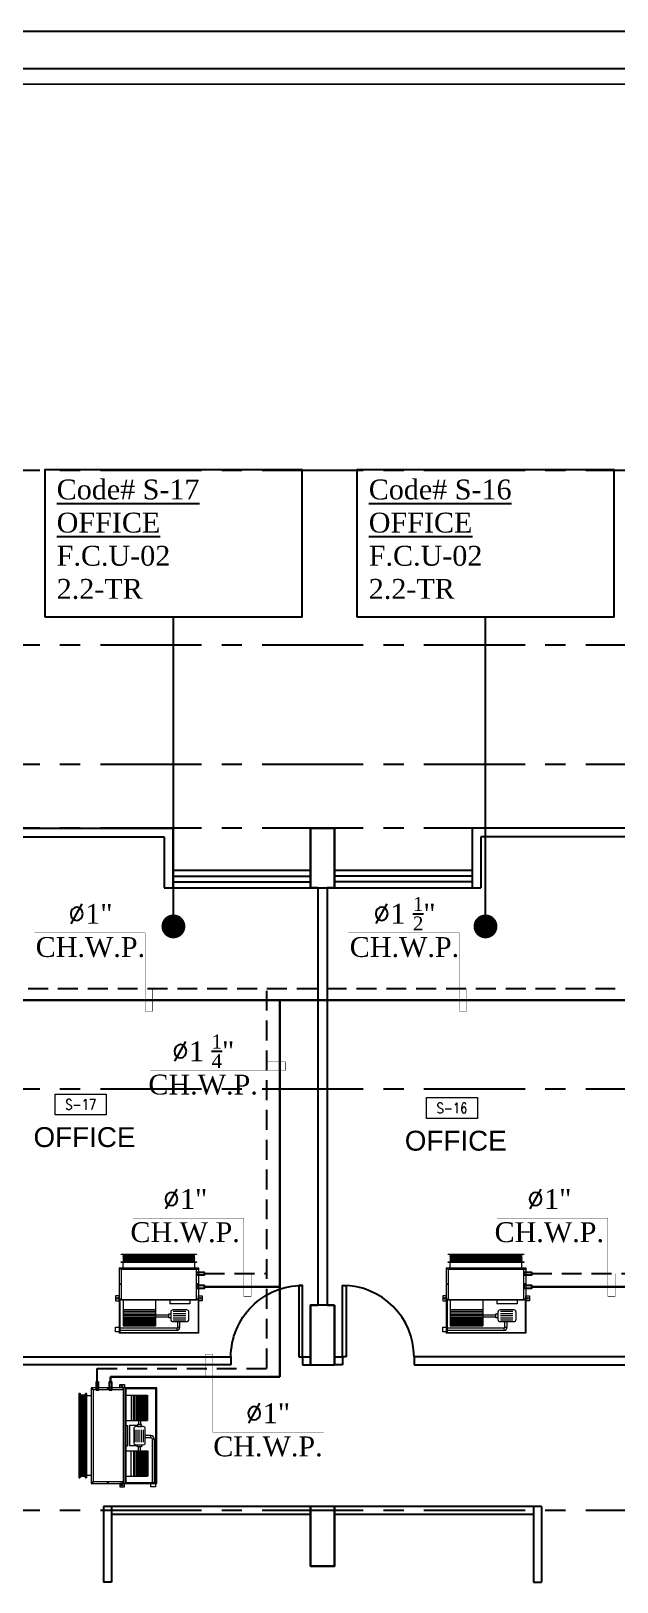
# Model space of a CAD drawing. Extents: x -659 to -592, y -249 to 29.
# Drawn here: x -626.02 to -618.66, y -150.91 to -131.41 of the extents above; entities that cross this region are included whole.
import ezdxf
from ezdxf.enums import TextEntityAlignment as Align

# ---------------------------------------------------------------- set-up
doc = ezdxf.new("R2010")
doc.units = 0
doc.header["$MEASUREMENT"] = 0
for name, pattern in [('CENTERX2', [101.6, 63.5, -12.7, 12.7, -12.7]), ('DASHDOT', [1, 0.5, -0.25, 0, -0.25]), ('HIDDEN', [0.375, 0.25, -0.125]), ('HIDDEN-Z', [3, 2, -1])]:
    doc.linetypes.add(name, pattern=pattern)
for name, color, linetype in [('01_AC-EQUIP', 206, 'Continuous'), ('16-AC-CH.WT PIPING (R)', 3, 'HIDDEN'), ('AXIS', 1, 'CENTERX2'), ('CH.W.PIPING TEXT', 4, 'Continuous'), ('COL', 2, 'Continuous'), ('COLHATCH', 5, 'Continuous'), ('DOOR', 250, 'Continuous'), ('fram', 252, 'Continuous'), ('M-CH-WP-R', 40, 'HIDDEN-Z'), ('M-CH-WP-S', 142, 'Continuous'), ('M-EQBMNT', 21, 'Continuous'), ('WALL', 4, 'Continuous'), ('WIN', 5, 'Continuous'), ('ZONE TEXT', 73, 'Continuous')]:
    doc.layers.add(name, color=color, linetype=linetype)
doc.layers.add('A-SYMB-RMNU', color=4, linetype='Continuous', lineweight=9)
doc.layers.add('A.C.CHILLED WATER PIPING(S)', color=3, linetype='Continuous', lineweight=30)
doc.styles.add('AC', font='romans.shx', dxfattribs={"height": 0.2})
doc.styles.add('ARABY', font='sosa.shx')
doc.styles.add('ROMANS-TITLE', font='ROMANS.shx', dxfattribs={"width": 0.8})
doc.dimstyles.new('IHAB', dxfattribs={"dimscale": 0, "dimtxt": 0.15, "dimasz": 0.09, "dimexe": 0.18, "dimexo": 0.0625, "dimgap": 0, "dimtad": 0, "dimtih": 1, "dimtoh": 1, "dimzin": 0, "dimdsep": 46, "dimtxsty": 'ARABY', "dimcen": 0.03, "dimse1": 1, "dimse2": 1, "dimclrd": 36, "dimclrt": 42, "dimadec": 0, "dimazin": 0, "dimtfac": 1, "dimtmove": 1, "dimatfit": 3, "dimldrblk": 'ORIGIN', "dimfxl": 1, "dimtolj": 1, "dimtzin": 0, "dimarcsym": 0})

# ---------------------------------------------------------------- blocks, each defined once
blk = doc.blocks.new('A$C16C81D8E')
at = {"layer": 'DOOR', "elevation": -0.562}
blk.add_lwpolyline([(0, 0.862), (0, 0.911), (0.911, 0.911), (0.911, 0.862)], close=True, dxfattribs=at)
at = {"layer": 'DOOR'}
blk.add_arc((0, 0.911, -0.562), 0.911, 270, 0, dxfattribs=at)
blk = doc.blocks.new('A-ROOM')
at = {"layer": 'A-SYMB-RMNU'}
blk.add_lwpolyline([(-425, 175), (425, 175), (425, -175), (-425, -175)], close=True, dxfattribs=at)
at = {"layer": 'A-SYMB-RMNU', "style": 'ROMANS-TITLE', "width": 0.8}
blk.add_attdef('ROOM-NO', text='', height=175, dxfattribs=at).set_placement((0, 0), align=Align.MIDDLE)
blk = doc.blocks.new('A$C069E27EC')
at = {"layer": '01_AC-EQUIP', "color": 2, "linetype": 'Continuous'}
for p, q in [((0, 0), (0, -130)), ((1, 0.3), (0.5, -1.3)), ((1, 0.3), (1.5, -1.3)), ((2, 0.3), (1.5, -1.3)), ((2, 0.3), (2.5, -1.3)), ((3, 0.3), (2.5, -1.3)), ((3, 0.3), (3.6, -1.3)), ((4.1, 0.3), (3.6, -1.3)), ((4.1, 0.3), (4.6, -1.3)), ((5.1, 0.3), (4.6, -1.3)), ((5.1, 0.3), (5.6, -1.3)), ((6.1, 0.3), (5.6, -1.3)), ((6.1, 0.3), (6.6, -1.3)), ((7.1, 0.3), (6.6, -1.3)), ((7.1, 0.3), (7.6, -1.3)), ((8.1, 0.3), (7.6, -1.3)), ((8.1, 0.3), (8.6, -1.3)), ((9.2, 0.3), (8.6, -1.3)), ((9.2, 0.3), (9.7, -1.3)), ((1.5, -128.7), (1.5, -1.3)), ((2.5, -128.7), (2.5, -1.3)), ((3.6, -128.7), (3.6, -1.3)), ((4.6, -128.7), (4.6, -1.3)), ((5.6, -128.7), (5.6, -1.3)), ((6.6, -128.7), (6.6, -1.3)), ((7.6, -128.7), (7.6, -1.3)), ((8.6, -128.7), (8.6, -1.3)), ((1, -130.3), (0.5, -128.7)), ((1, -130.3), (1.5, -128.7)), ((2, -130.3), (1.5, -128.7)), ((2, -130.3), (2.5, -128.7)), ((3, -130.3), (2.5, -128.7)), ((3, -130.3), (3.6, -128.7)), ((4.1, -130.3), (3.6, -128.7)), ((4.1, -130.3), (4.6, -128.7)), ((5.1, -130.3), (4.6, -128.7)), ((5.1, -130.3), (5.6, -128.7)), ((6.1, -130.3), (5.6, -128.7)), ((6.1, -130.3), (6.6, -128.7)), ((7.1, -130.3), (6.6, -128.7)), ((7.1, -130.3), (7.6, -128.7)), ((8.1, -130.3), (7.6, -128.7)), ((8.1, -130.3), (8.6, -128.7)), ((9.2, -130.3), (8.6, -128.7)), ((9.2, -130.3), (9.7, -128.7))]:
    blk.add_line(p, q, dxfattribs=at)
for points in [[(0, 2.5), (0.5, 2.5), (0.5, -132.5), (0, -132.5)], [(9.7, 2.5), (10.2, 2.5), (10.2, -132.5), (9.7, -132.5)]]:
    blk.add_lwpolyline(points, close=True, dxfattribs=at)
blk = doc.blocks.new('A$C7CD32F90')
at = {"layer": '01_AC-EQUIP', "color": 1, "lineweight": 20}
for p, q in [((0.089, -0.4), (0.089, -0.116)), ((0.408, -0.116), (0.089, -0.116)), ((0.408, -0.117), (0.089, -0.117)), ((0.408, -0.119), (0.089, -0.119)), ((0.408, -0.122), (0.089, -0.122)), ((0.408, -0.125), (0.089, -0.125)), ((0.408, -0.128), (0.089, -0.128)), ((0.408, -0.132), (0.089, -0.132)), ((0.408, -0.136), (0.089, -0.136)), ((0.408, -0.141), (0.089, -0.141)), ((0.408, -0.148), (0.089, -0.148)), ((0.408, -0.155), (0.089, -0.155)), ((0.408, -0.164), (0.089, -0.164)), ((0.408, -0.173), (0.089, -0.173)), ((0.408, -0.183), (0.089, -0.183)), ((0.408, -0.193), (0.089, -0.193)), ((0.408, -0.4), (0.408, -0.116)), ((0.683, -0.168), (0.526, -0.168)), ((0.683, -0.194), (0.526, -0.194)), ((0.599, -0.074), (0.599, -0.145)), ((0.626, -0.074), (0.599, -0.074)), ((0.626, -0.074), (0.626, -0.145)), ((0.639, -0.035), (1.2, -0.035)), ((0.639, -0.061), (0.639, -0.035)), ((0.639, -0.061), (1.2, -0.061)), ((0.791, -0.4), (0.791, -0.116)), ((0.791, -0.116), (1.11, -0.116)), ((0.791, -0.117), (1.11, -0.117)), ((0.791, -0.119), (1.11, -0.119)), ((0.791, -0.122), (1.11, -0.122)), ((0.791, -0.125), (1.11, -0.125)), ((0.791, -0.128), (1.11, -0.128)), ((0.791, -0.132), (1.11, -0.132)), ((0.791, -0.136), (1.11, -0.136)), ((0.791, -0.141), (1.11, -0.141)), ((0.791, -0.148), (1.11, -0.148)), ((0.791, -0.155), (1.11, -0.155)), ((0.791, -0.164), (1.11, -0.164)), ((0.791, -0.173), (1.11, -0.173)), ((0.791, -0.183), (1.11, -0.183)), ((0.791, -0.193), (1.11, -0.193)), ((1.11, -0.4), (1.11, -0.116)), ((0.408, -0.201), (0.089, -0.201)), ((0.408, -0.209), (0.089, -0.209)), ((0.408, -0.219), (0.089, -0.219)), ((0.408, -0.229), (0.089, -0.229)), ((0.408, -0.239), (0.089, -0.239)), ((0.408, -0.255), (0.089, -0.255)), ((0.408, -0.275), (0.089, -0.275)), ((0.408, -0.295), (0.089, -0.295)), ((0.089, -0.321), (0.408, -0.321)), ((0.408, -0.204), (0.46, -0.204)), ((0.408, -0.231), (0.46, -0.231)), ((0.472, -0.243), (0.472, -0.343)), ((0.472, -0.343), (0.726, -0.343)), ((0.472, -0.37), (0.726, -0.37)), ((0.472, -0.4), (0.472, -0.37)), ((0.683, -0.221), (0.526, -0.221)), ((0.683, -0.248), (0.526, -0.248)), ((0.683, -0.274), (0.526, -0.274)), ((0.726, -0.243), (0.726, -0.343)), ((0.726, -0.4), (0.726, -0.37)), ((0.791, -0.204), (0.739, -0.204)), ((0.791, -0.231), (0.739, -0.231)), ((0.791, -0.201), (1.11, -0.201)), ((0.791, -0.209), (1.11, -0.209)), ((0.791, -0.219), (1.11, -0.219)), ((0.791, -0.229), (1.11, -0.229)), ((0.791, -0.239), (1.11, -0.239)), ((0.791, -0.255), (1.11, -0.255)), ((0.791, -0.275), (1.11, -0.275)), ((0.791, -0.295), (1.11, -0.295)), ((1.11, -0.321), (0.791, -0.321)), ((0.022, -0.425), (0.001, -0.425)), ((0.011, -0.418), (0.011, -0.432)), ((1.178, -0.425), (1.199, -0.425)), ((1.189, -0.418), (1.189, -0.432)), ((0.022, -0.615), (0.001, -0.615)), ((0.011, -0.608), (0.011, -0.622)), ((1.178, -0.615), (1.199, -0.615)), ((1.189, -0.608), (1.189, -0.622)), ((0.022, -0.81), (0.001, -0.81)), ((0.011, -0.803), (0.011, -0.817)), ((0.1, -0.824), (0.1, -0.89)), ((1.1, -0.824), (1.1, -0.89)), ((1.178, -0.81), (1.199, -0.81)), ((1.189, -0.803), (1.189, -0.817))]:
    blk.add_line(p, q, dxfattribs=at)
at = {"layer": '01_AC-EQUIP', "color": 1, "linetype": 'DASHDOT', "lineweight": 20}
for p, q in [((0.408, -0.193), (0.089, -0.193)), ((0.791, -0.193), (1.11, -0.193))]:
    blk.add_line(p, q, dxfattribs=at)
at = {"layer": '01_AC-EQUIP', "color": 1, "lineweight": 20}
for points in [[(0, -0.4), (1.2, -0.4), (1.2, 0), (0, 0)], [(0.012, -0.388), (1.188, -0.388), (1.188, -0.012), (0.012, -0.012)], [(0.485, -0.193), (0.46, -0.193), (0.46, -0.243), (0.485, -0.243)], [(0.714, -0.193), (0.739, -0.193), (0.739, -0.243), (0.714, -0.243)], [(1.244, -0.076), (1.2, -0.076), (1.2, -0.016), (1.244, -0.016)], [(-0.044, -0.407), (0, -0.407), (0, -0.467), (-0.044, -0.467)], [(1.2, -0.4), (0, -0.4), (0, -0.824), (1.2, -0.824)], [(1.175, -0.42), (0.024, -0.42), (0.024, -0.8), (1.175, -0.8)], [(1.244, -0.407), (1.2, -0.407), (1.2, -0.467), (1.244, -0.467)]]:
    blk.add_lwpolyline(points, close=True, dxfattribs=at)
blk.add_lwpolyline([(0.687, -0.145), (0.511, -0.145, 0.414214), (0.485, -0.171), (0.485, -0.264, 0.414214), (0.511, -0.291), (0.687, -0.291, 0.414214), (0.714, -0.264), (0.714, -0.171, 0.414214)], format="xyb", close=True, dxfattribs=at)
for centre in [(-0.023, -0.438), (1.223, -0.438)]:
    blk.add_circle(centre, 0.00932, dxfattribs=at)
for radius in [0.0399, 0.0133]:
    blk.add_arc((0.639, -0.074), radius, 90.0006, 180.0006, dxfattribs=at)
at = {"layer": '01_AC-EQUIP', "color": 1, "lineweight": 20, "extrusion": (0, 0, -1)}
for centre, major_axis, start_param, end_param in [((0.011, -0.425), (-0.00827, 0), -1.570796, 4.712389), ((0.011, -0.425), (-0.0047, 0), 3.141593, 9.424778), ((0.011, -0.615), (-0.00827, 0), -1.570796, 4.712389), ((0.011, -0.615), (-0.0047, 0), 3.141593, 9.424778), ((0.011, -0.81), (-0.00827, 0), -1.570796, 4.712389), ((0.011, -0.81), (-0.0047, 0), 3.141593, 9.424778)]:
    blk.add_ellipse(centre, major_axis=major_axis, ratio=0.646018, start_param=start_param, end_param=end_param, dxfattribs=at)
at = {"layer": '01_AC-EQUIP', "color": 1, "lineweight": 20}
for centre, major_axis, start_param, end_param in [((1.189, -0.425), (0.00827, 0), -1.570796, 4.712389), ((1.189, -0.425), (0.0047, 0), 3.141593, 9.424778), ((1.189, -0.615), (0.00827, 0), -1.570796, 4.712389), ((1.189, -0.615), (0.0047, 0), 3.141593, 9.424778), ((1.189, -0.81), (0.00827, 0), -1.570796, 4.712389), ((1.189, -0.81), (0.0047, 0), 3.141593, 9.424778)]:
    blk.add_ellipse(centre, major_axis=major_axis, ratio=0.646018, start_param=start_param, end_param=end_param, dxfattribs=at)
at = {"layer": 'M-CH-WP-R', "color": 6, "linetype": 'ByBlock', "ltscale": 1.5}
blk.add_lwpolyline([(0.025, -0.762), (0.025, -0.732), (-0.075, -0.732), (-0.075, -0.762)], close=True, dxfattribs=at)
at = {"layer": 'M-CH-WP-S', "color": 5, "linetype": 'ByBlock', "ltscale": 1.5}
blk.add_lwpolyline([(0.025, -0.597), (0.025, -0.567), (-0.075, -0.567), (-0.075, -0.597)], close=True, dxfattribs=at)
at = {"layer": 'M-EQBMNT', "color": 21, "linetype": 'ByBlock', "ltscale": 1.5}
for p, q in [((0.408, -0.116), (0.089, -0.116)), ((0.791, -0.116), (1.11, -0.116))]:
    blk.add_line(p, q, dxfattribs=at)
at = {"layer": '01_AC-EQUIP', "color": 1, "lineweight": 20, "xscale": 0.00784765227677817, "yscale": 0.00784765227677817, "zscale": 0.00784765227677817, "rotation": 270}
blk.add_blockref('A$C069E27EC', (1.11, -0.89), dxfattribs=at)
blk = doc.blocks.new('A$C224F6469')
at = {"layer": '01_AC-EQUIP', "color": 1, "lineweight": 20}
for p, q in [((0, 0), (1, 0)), ((0, -0.82), (0, 0)), ((1, -0.82), (1, 0)), ((0.007, -0.004), (0.988, -0.004)), ((0.007, -0.42), (0.007, -0.004)), ((0.32, -0.168), (0.163, -0.168)), ((0.32, -0.194), (0.163, -0.194)), ((0.236, -0.074), (0.236, -0.145)), ((0.263, -0.074), (0.236, -0.074)), ((0.263, -0.074), (0.263, -0.145)), ((0.276, -0.035), (1, -0.035)), ((0.276, -0.061), (0.276, -0.035)), ((0.276, -0.061), (1, -0.061)), ((0.541, -0.42), (0.541, -0.09)), ((0.541, -0.09), (0.949, -0.09)), ((0.541, -0.092), (0.949, -0.092)), ((0.541, -0.094), (0.949, -0.094)), ((0.541, -0.096), (0.949, -0.096)), ((0.541, -0.099), (0.949, -0.099)), ((0.541, -0.103), (0.949, -0.103)), ((0.541, -0.106), (0.949, -0.106)), ((0.541, -0.11), (0.949, -0.11)), ((0.541, -0.115), (0.949, -0.115)), ((0.541, -0.122), (0.949, -0.122)), ((0.541, -0.129), (0.949, -0.129)), ((0.541, -0.138), (0.949, -0.138)), ((0.541, -0.148), (0.949, -0.148)), ((0.541, -0.158), (0.949, -0.158)), ((0.541, -0.168), (0.949, -0.168)), ((0.541, -0.175), (0.949, -0.175)), ((0.541, -0.184), (0.949, -0.184)), ((0.541, -0.194), (0.949, -0.194)), ((0.949, -0.42), (0.949, -0.09)), ((0.988, -0.42), (0.988, -0.004)), ((0.109, -0.37), (0.363, -0.37)), ((0.109, -0.42), (0.109, -0.37)), ((0.32, -0.221), (0.163, -0.221)), ((0.32, -0.248), (0.163, -0.248)), ((0.32, -0.274), (0.163, -0.274)), ((0.363, -0.42), (0.363, -0.37)), ((0.541, -0.204), (0.376, -0.204)), ((0.541, -0.231), (0.376, -0.231)), ((0.541, -0.214), (0.949, -0.214)), ((0.541, -0.23), (0.949, -0.23)), ((0.541, -0.25), (0.949, -0.25)), ((0.541, -0.27), (0.949, -0.27)), ((0.949, -0.295), (0.541, -0.295)), ((0, -0.42), (1, -0.42)), ((0.022, -0.425), (0.001, -0.425)), ((0.011, -0.418), (0.011, -0.432)), ((0.978, -0.425), (0.999, -0.425)), ((0.989, -0.418), (0.989, -0.432)), ((0.022, -0.615), (0.001, -0.615)), ((0.011, -0.608), (0.011, -0.622)), ((0.978, -0.615), (0.999, -0.615)), ((0.989, -0.608), (0.989, -0.622)), ((1, -0.82), (0, -0.82)), ((0.022, -0.81), (0.001, -0.81)), ((0.011, -0.803), (0.011, -0.817)), ((0.05, -0.82), (0.05, -0.89)), ((0.95, -0.82), (0.95, -0.89)), ((0.978, -0.81), (0.999, -0.81)), ((0.989, -0.803), (0.989, -0.817))]:
    blk.add_line(p, q, dxfattribs=at)
at = {"layer": '01_AC-EQUIP', "color": 1, "linetype": 'DASHDOT', "lineweight": 20}
blk.add_line((0.541, -0.168), (0.949, -0.168), dxfattribs=at)
at = {"layer": '01_AC-EQUIP', "color": 2, "lineweight": 20}
for p, q in [((0.047, -0.9), (0.063, -0.895)), ((0.047, -0.9), (0.063, -0.905)), ((0.047, -0.91), (0.063, -0.905)), ((0.047, -0.91), (0.063, -0.915)), ((0.047, -0.92), (0.063, -0.915)), ((0.047, -0.92), (0.063, -0.925)), ((0.047, -0.931), (0.063, -0.925)), ((0.047, -0.931), (0.063, -0.936)), ((0.047, -0.941), (0.063, -0.936)), ((0.047, -0.941), (0.063, -0.946)), ((0.047, -0.951), (0.063, -0.946)), ((0.047, -0.951), (0.063, -0.956)), ((0.047, -0.961), (0.063, -0.956)), ((0.047, -0.961), (0.063, -0.966)), ((0.047, -0.971), (0.063, -0.966)), ((0.047, -0.971), (0.063, -0.976)), ((0.063, -0.905), (0.937, -0.905)), ((0.063, -0.915), (0.937, -0.915)), ((0.063, -0.925), (0.937, -0.925)), ((0.063, -0.936), (0.937, -0.936)), ((0.063, -0.946), (0.937, -0.946)), ((0.063, -0.956), (0.937, -0.956)), ((0.063, -0.966), (0.937, -0.966)), ((0.953, -0.9), (0.937, -0.895)), ((0.953, -0.9), (0.937, -0.905)), ((0.953, -0.91), (0.937, -0.905)), ((0.953, -0.91), (0.937, -0.915)), ((0.953, -0.92), (0.937, -0.915)), ((0.953, -0.92), (0.937, -0.925)), ((0.953, -0.931), (0.937, -0.925)), ((0.953, -0.931), (0.937, -0.936)), ((0.953, -0.941), (0.937, -0.936)), ((0.953, -0.941), (0.937, -0.946)), ((0.953, -0.951), (0.937, -0.946)), ((0.953, -0.951), (0.937, -0.956)), ((0.953, -0.961), (0.937, -0.956)), ((0.953, -0.961), (0.937, -0.966)), ((0.953, -0.971), (0.937, -0.966)), ((0.953, -0.971), (0.937, -0.976)), ((0.047, -0.981), (0.063, -0.976)), ((0.047, -0.981), (0.063, -0.987)), ((0.063, -0.976), (0.937, -0.976)), ((0.953, -0.981), (0.937, -0.976)), ((0.953, -0.981), (0.937, -0.987))]:
    blk.add_line(p, q, dxfattribs=at)
at = {"layer": '01_AC-EQUIP', "color": 1, "lineweight": 20}
blk.add_lwpolyline([(0.324, -0.145), (0.149, -0.145, 0.414214), (0.122, -0.171), (0.122, -0.264, 0.414214), (0.149, -0.291), (0.324, -0.291, 0.414214), (0.351, -0.264), (0.351, -0.171, 0.414214)], format="xyb", close=True, dxfattribs=at)
for points in [[(0.351, -0.193), (0.376, -0.193), (0.376, -0.243), (0.351, -0.243)], [(1.044, -0.076), (1, -0.076), (1, -0.016), (1.044, -0.016)], [(-0.044, -0.407), (0, -0.407), (0, -0.467), (-0.044, -0.467)], [(0.025, -0.8), (0.975, -0.8), (0.975, -0.42), (0.025, -0.42)], [(1.044, -0.407), (1, -0.407), (1, -0.467), (1.044, -0.467)]]:
    blk.add_lwpolyline(points, close=True, dxfattribs=at)
at = {"layer": '01_AC-EQUIP', "color": 2, "lineweight": 20}
for points in [[(0.975, -0.89), (0.975, -0.895), (0.025, -0.895), (0.025, -0.89)], [(0.975, -0.987), (0.975, -0.992), (0.025, -0.992), (0.025, -0.987)]]:
    blk.add_lwpolyline(points, close=True, dxfattribs=at)
at = {"layer": '01_AC-EQUIP', "color": 1, "lineweight": 20}
for centre in [(-0.023, -0.438), (1.023, -0.438)]:
    blk.add_circle(centre, 0.00932, dxfattribs=at)
for radius in [0.0399, 0.0133]:
    blk.add_arc((0.276, -0.074), radius, 90.0006, 180.0006, dxfattribs=at)
at = {"layer": '01_AC-EQUIP', "color": 1, "lineweight": 20, "extrusion": (0, 0, -1)}
for centre, major_axis, start_param, end_param in [((0.011, -0.425), (-0.00827, 0), -1.570796, 4.712389), ((0.011, -0.425), (-0.0047, 0), 3.141593, 9.424778), ((0.011, -0.615), (-0.00827, 0), -1.570796, 4.712389), ((0.011, -0.615), (-0.0047, 0), 3.141593, 9.424778), ((0.011, -0.81), (-0.00827, 0), -1.570796, 4.712389), ((0.011, -0.81), (-0.0047, 0), 3.141593, 9.424778)]:
    blk.add_ellipse(centre, major_axis=major_axis, ratio=0.646018, start_param=start_param, end_param=end_param, dxfattribs=at)
at = {"layer": '01_AC-EQUIP', "color": 1, "lineweight": 20}
for centre, major_axis, start_param, end_param in [((0.989, -0.425), (0.00827, 0), -1.570796, 4.712389), ((0.989, -0.425), (0.0047, 0), 3.141593, 9.424778), ((0.989, -0.615), (0.00827, 0), -1.570796, 4.712389), ((0.989, -0.615), (0.0047, 0), 3.141593, 9.424778), ((0.989, -0.81), (0.00827, 0), -1.570796, 4.712389), ((0.989, -0.81), (0.0047, 0), 3.141593, 9.424778)]:
    blk.add_ellipse(centre, major_axis=major_axis, ratio=0.646018, start_param=start_param, end_param=end_param, dxfattribs=at)
at = {"layer": 'M-CH-WP-R', "color": 6, "linetype": 'ByBlock', "ltscale": 1.5}
blk.add_lwpolyline([(0.025, -0.762), (0.025, -0.732), (-0.075, -0.732), (-0.075, -0.762)], close=True, dxfattribs=at)
at = {"layer": 'M-CH-WP-S', "color": 5, "linetype": 'ByBlock', "ltscale": 1.5}
blk.add_lwpolyline([(0.025, -0.597), (0.025, -0.567), (-0.075, -0.567), (-0.075, -0.597)], close=True, dxfattribs=at)
at = {"layer": 'M-EQBMNT', "color": 21, "linetype": 'ByBlock', "ltscale": 1.5}
blk.add_line((0.541, -0.09), (0.949, -0.09), dxfattribs=at)
blk = doc.blocks.new('DOT')
at = {"color": 0, "linetype": 'ByBlock'}
blk.add_line((-0.5, 0), (-1, 0), dxfattribs=at)
at = {"color": 0, "linetype": 'ByBlock', "const_width": 0.5}
blk.add_lwpolyline([(-0.25, 0, 1), (0.25, 0, 1)], format="xyb", close=True, dxfattribs=at)

msp = doc.modelspace()

# ---------------------------------------------------------------- hatches: boundary and pattern name
at = {"layer": 'COLHATCH', "linetype": 'Continuous'}
h = msp.add_hatch(dxfattribs=at)
h.set_pattern_fill('_USER', color=252, scale=0.05, angle=45, style=0, double=1, pattern_type=0)
h.set_pattern_definition([(45, (-430.474, -316.71368), (-0.035355339, 0.035355339), []), (135, (-430.474, -316.71368), (-0.035355339, -0.035355339), [])])
h.paths.add_polyline_path([(-610.034, -139.134), (-610.334, -139.134), (-610.334, -140.034), (-610.034, -140.034)])
h.paths.add_polyline_path([(-608.034, -139.134), (-608.834, -139.134), (-608.834, -139.434), (-608.034, -139.434)])
h.paths.add_polyline_path([(-606.084, -141.134), (-606.384, -141.134), (-606.384, -141.734), (-606.084, -141.734)])
h.paths.add_polyline_path([(-605.684, -144.714), (-606.484, -144.714), (-606.484, -145.014), (-605.684, -145.014)])
h.paths.add_polyline_path([(-608.234, -144.714), (-609.034, -144.714), (-609.034, -145.014), (-608.234, -145.014)])
h.paths.add_polyline_path([(-608.134, -149.764), (-609.034, -149.764), (-609.034, -150.064), (-608.134, -150.064)])
h.paths.add_polyline_path([(-605.684, -149.714), (-606.484, -149.714), (-606.484, -150.014), (-605.684, -150.014)])
h.paths.add_polyline_path([(-607.942, -155.984), (-609.042, -155.984), (-609.042, -156.284), (-608.189, -156.284, -0.011587), (-608.204, -156.969), (-607.955, -156.98, 0.01656)])
h.paths.add_polyline_path([(-608.136, -158.714), (-608.389, -158.714, -0.040808), (-608.978, -161.053), (-608.741, -161.134, 0.04151)])
h.paths.add_polyline_path([(-610.034, -158.114), (-610.334, -158.114), (-610.334, -159.014), (-610.034, -159.014)])
h.paths.add_polyline_path([(-614.164, -158.114), (-614.564, -158.114), (-614.564, -159.014), (-614.164, -159.014)])
h.paths.add_polyline_path([(-617.964, -158.114), (-618.414, -158.114), (-618.414, -159.014), (-617.964, -159.014)])
h.paths.add_polyline_path([(-618.214, -159.934), (-618.514, -159.934), (-618.514, -160.834), (-618.214, -160.834)])
h.paths.add_polyline_path([(-626.214, -158.114), (-626.514, -158.114), (-626.514, -159.014), (-626.214, -159.014)])
h.paths.add_polyline_path([(-626.214, -159.934), (-626.514, -159.934), (-626.514, -160.834), (-626.214, -160.834)])
h.paths.add_polyline_path([(-634.214, -158.114), (-634.514, -158.114), (-634.514, -159.014), (-634.214, -159.014)])
h.paths.add_polyline_path([(-634.214, -159.934), (-634.514, -159.934), (-634.514, -160.834), (-634.214, -160.834)])
h.paths.add_polyline_path([(-642.314, -158.114), (-642.764, -158.114), (-642.764, -159.014), (-642.314, -159.014)])
h.paths.add_polyline_path([(-642.214, -159.934), (-642.514, -159.934), (-642.514, -160.834), (-642.214, -160.834)])
h.paths.add_polyline_path([(-646.164, -158.114), (-646.564, -158.114), (-646.564, -159.014), (-646.164, -159.014)])
h.paths.add_polyline_path([(-650.394, -158.114), (-650.694, -158.114), (-650.694, -159.014), (-650.394, -159.014)])
h.paths.add_polyline_path([(-651.686, -155.984), (-652.786, -155.984, 0.01656), (-652.773, -156.98), (-652.524, -156.969, -0.011587), (-652.539, -156.284), (-651.686, -156.284)])
h.paths.add_polyline_path([(-652.339, -158.714), (-652.592, -158.714, 0.04151), (-651.987, -161.134), (-651.75, -161.053, -0.040808)])
h.paths.add_polyline_path([(-651.694, -149.764), (-652.594, -149.764), (-652.594, -150.064), (-651.694, -150.064)])
h.paths.add_polyline_path([(-654.244, -149.714), (-655.044, -149.714), (-655.044, -150.014), (-654.244, -150.014)])
h.paths.add_polyline_path([(-654.244, -144.714), (-655.044, -144.714), (-655.044, -145.014), (-654.244, -145.014)])
h.paths.add_polyline_path([(-651.694, -144.714), (-652.494, -144.714), (-652.494, -145.014), (-651.694, -145.014)])
h.paths.add_polyline_path([(-654.344, -141.134), (-654.644, -141.134), (-654.644, -141.734), (-654.344, -141.734)])
h.paths.add_polyline_path([(-651.894, -139.134), (-652.694, -139.134), (-652.694, -139.434), (-651.894, -139.434)])
h.paths.add_polyline_path([(-650.394, -139.134), (-650.694, -139.134), (-650.694, -140.034), (-650.394, -140.034)])
h.paths.add_polyline_path([(-646.114, -139.134), (-646.514, -139.134), (-646.514, -140.034), (-646.114, -140.034)])
h.paths.add_polyline_path([(-642.314, -139.134), (-642.764, -139.134), (-642.764, -140.034), (-642.314, -140.034)])
h.paths.add_polyline_path([(-632.964, -136.934), (-633.264, -136.934), (-633.264, -137.534), (-632.964, -137.534)])
h.paths.add_polyline_path([(-632.964, -139.434), (-627.864, -139.434), (-627.864, -140.884), (-627.564, -140.884), (-627.564, -139.134), (-633.264, -139.134), (-633.264, -140.884), (-632.964, -140.884)])
h.paths.add_polyline_path([(-626.214, -136.934), (-626.514, -136.934), (-626.514, -137.534), (-626.214, -137.534)])
h.paths.add_polyline_path([(-626.214, -140.284), (-626.514, -140.284), (-626.514, -140.884), (-626.214, -140.884)])
h.paths.add_polyline_path([(-617.964, -139.134), (-618.414, -139.134), (-618.414, -140.034), (-617.964, -140.034)])

# ---------------------------------------------------------------- linework, layer by layer
at = {"layer": '16-AC-CH.WT PIPING (R)', "color": 1}
for p, q in [((-628.686, -143.45), (-609.578, -143.45)), ((-623.063, -148.228), (-623.063, -143.45)), ((-623.844, -147.036), (-623.063, -147.036)), ((-619.734, -147.036), (-616.839, -147.036)), ((-625.192, -148.399), (-625.192, -148.228)), ((-625.192, -148.228), (-623.063, -148.228))]:
    msp.add_line(p, q, dxfattribs=at)
at = {"layer": 'A.C.CHILLED WATER PIPING(S)'}
for p, q in [((-628.521, -143.596), (-609.432, -143.596)), ((-622.898, -148.332), (-622.898, -143.596)), ((-623.844, -147.201), (-622.898, -147.201)), ((-619.734, -147.201), (-616.839, -147.201)), ((-625.027, -148.399), (-625.027, -148.332)), ((-625.027, -148.332), (-622.898, -148.332))]:
    msp.add_line(p, q, dxfattribs=at)
at = {"layer": 'AXIS', "color": 252, "linetype": 'CENTERX2', "ltscale": 0.02}
for p, q in [((-603.563, -136.934), (-657.165, -136.934)), ((-603.563, -139.134), (-657.165, -139.134)), ((-603.563, -140.634), (-657.165, -140.634)), ((-603.563, -141.434), (-657.165, -141.434)), ((-603.563, -144.714), (-657.165, -144.714)), ((-603.563, -150.014), (-657.165, -150.014))]:
    msp.add_line(p, q, dxfattribs=at)
at = {"layer": 'CH.W.PIPING TEXT', "color": 34, "linetype": 'Continuous'}
for points in [[(-625.853, -138.777), (-622.62, -138.777), (-622.62, -136.928), (-625.853, -136.928)], [(-621.933, -138.777), (-618.7, -138.777), (-618.7, -136.928), (-621.933, -136.928)]]:
    msp.add_lwpolyline(points, close=True, dxfattribs=at)
at = {"layer": 'CH.W.PIPING TEXT', "color": 85, "linetype": 'Continuous', "const_width": 0.005}
for points in [[(-624.497, -143.45), (-624.497, -143.734), (-624.59, -143.734), (-624.59, -142.751), (-625.982, -142.751)], [(-620.552, -143.45), (-620.552, -143.734), (-620.644, -143.734), (-620.644, -142.751), (-622.037, -142.751)], [(-623.063, -144.374), (-622.83, -144.374), (-622.83, -144.481), (-624.525, -144.481)], [(-623.26, -147.036), (-623.26, -147.321), (-623.353, -147.321), (-623.353, -146.338), (-624.745, -146.338)], [(-618.686, -147.036), (-618.686, -147.321), (-618.778, -147.321), (-618.778, -146.338), (-620.171, -146.338)], [(-623.833, -148.332), (-623.833, -148.048), (-623.741, -148.048), (-623.741, -149.031), (-622.349, -149.031)]]:
    msp.add_lwpolyline(points, dxfattribs=at)
at = {"layer": 'COL', "color": 252, "linetype": 'Continuous'}
for points in [[(-622.214, -141.434), (-622.514, -141.434), (-622.514, -142.184), (-622.214, -142.184)], [(-622.214, -147.434), (-622.514, -147.434), (-622.514, -148.184), (-622.214, -148.184)], [(-622.214, -149.964), (-622.514, -149.964), (-622.514, -150.714), (-622.214, -150.714)]]:
    msp.add_lwpolyline(points, close=True, dxfattribs=at)
at = {"layer": 'fram'}
msp.add_line((-594.553, -131.886), (-658.599, -131.886), dxfattribs=at)
for points in [[(-659.076, -131.409), (-594.076, -131.409), (-594.076, -169.409), (-659.076, -169.409)], [(-602.129, -131.886), (-658.599, -131.886), (-658.599, -168.932), (-602.129, -168.932)]]:
    msp.add_lwpolyline(points, close=True, dxfattribs=at)
at = {"layer": 'WALL', "color": 252, "linetype": 'Continuous'}
for p, q in [((-626.514, -141.434), (-624.244, -141.434)), ((-626.214, -141.544), (-624.354, -141.544)), ((-624.354, -141.544), (-624.354, -142.184)), ((-624.244, -141.434), (-624.244, -142.184)), ((-622.514, -142.184), (-622.514, -141.434)), ((-622.514, -141.434), (-622.214, -141.434)), ((-622.214, -141.434), (-622.214, -142.184)), ((-620.484, -141.434), (-620.484, -142.184)), ((-618.214, -141.434), (-620.484, -141.434)), ((-620.374, -141.544), (-620.374, -142.184)), ((-618.514, -141.544), (-620.374, -141.544)), ((-624.354, -142.184), (-624.244, -142.184)), ((-622.424, -142.184), (-622.514, -142.184)), ((-622.424, -142.184), (-622.424, -147.434)), ((-622.304, -142.184), (-622.304, -147.434)), ((-622.214, -142.184), (-622.304, -142.184)), ((-620.484, -142.184), (-620.374, -142.184)), ((-622.514, -148.184), (-622.514, -147.434)), ((-622.514, -147.434), (-622.424, -147.434)), ((-622.304, -147.434), (-622.214, -147.434)), ((-622.214, -147.434), (-622.214, -148.184)), ((-622.514, -148.184), (-622.214, -148.184)), ((-625.114, -149.964), (-625.114, -150.914)), ((-625.014, -149.964), (-625.114, -149.964)), ((-625.014, -149.964), (-625.014, -150.914)), ((-622.514, -150.714), (-622.514, -149.964)), ((-622.214, -149.964), (-622.514, -149.964)), ((-622.214, -149.964), (-622.214, -150.714)), ((-619.614, -149.964), (-619.714, -149.964)), ((-619.714, -149.964), (-619.714, -150.914)), ((-619.614, -149.964), (-619.614, -150.914)), ((-622.214, -150.714), (-622.514, -150.714)), ((-625.014, -150.914), (-625.114, -150.914)), ((-619.714, -150.914), (-619.614, -150.914))]:
    msp.add_line(p, q, dxfattribs=at)
msp.add_lwpolyline([(-602.321, -132.078, 0.0192, 0.0192, 0), (-658.407, -132.078, 0.0192, 0.0192, 0), (-658.407, -168.74, 0.0192, 0.0192, 0), (-602.321, -168.74, 0.0192, 0.0192, 0)], format="xyseb", close=True, dxfattribs=at)
at = {"layer": 'WIN', "color": 252}
for p, q in [((-624.244, -141.964), (-622.514, -141.964)), ((-622.214, -141.964), (-620.484, -141.964)), ((-624.244, -142.039), (-622.514, -142.039)), ((-624.244, -142.109), (-622.514, -142.109)), ((-624.244, -142.184), (-622.514, -142.184)), ((-620.484, -142.039), (-622.214, -142.039)), ((-620.484, -142.109), (-622.214, -142.109)), ((-622.214, -142.184), (-620.484, -142.184)), ((-626.214, -148.084), (-623.514, -148.084)), ((-623.514, -148.184), (-626.214, -148.184)), ((-623.514, -148.084), (-623.514, -148.184)), ((-622.614, -148.084), (-622.614, -148.184)), ((-622.614, -148.084), (-622.514, -148.084)), ((-622.614, -148.184), (-622.514, -148.184)), ((-622.214, -148.084), (-622.114, -148.084)), ((-622.114, -148.184), (-622.214, -148.184)), ((-622.114, -148.084), (-622.114, -148.184)), ((-621.214, -148.084), (-621.214, -148.184)), ((-618.514, -148.084), (-621.214, -148.084)), ((-621.214, -148.184), (-618.514, -148.184)), ((-622.514, -149.964), (-625.014, -149.964)), ((-619.714, -149.964), (-622.214, -149.964)), ((-622.514, -150.064), (-625.014, -150.064)), ((-619.714, -150.064), (-622.214, -150.064))]:
    msp.add_line(p, q, dxfattribs=at)

# ---------------------------------------------------------------- block references
at = {"layer": '01_AC-EQUIP'}
for name, p, rotation in [('A$C224F6469', (-623.919, -147.784), 180), ('A$C224F6469', (-619.809, -147.784), 180), ('A$C7CD32F90', (-624.444, -148.474), 270)]:
    msp.add_blockref(name, p, dxfattribs=dict(at, rotation=rotation))
at = {"layer": 'A-SYMB-RMNU', "xscale": 0.0007500000000391083, "yscale": 0.0007500000000106866, "zscale": 0.00075}
for p, values in [((-625.401, -144.909), {'ROOM-NO': 'S-17'}), ((-620.737, -144.954), {'ROOM-NO': 'S-16'})]:
    msp.add_blockref('A-ROOM', p, dxfattribs=at).add_auto_attribs(values)
at = {"layer": 'DOOR', "color": 252, "yscale": 0.9878048780488484, "zscale": 0.9878048780488431}
for p, xscale, rotation in [((-623.514, -148.084, 0.556), -0.9878048780488484, 270), ((-621.214, -148.084, 0.556), 0.9878048780488484, 90)]:
    msp.add_blockref('A$C16C81D8E', p, dxfattribs=dict(at, xscale=xscale, rotation=rotation))

# ---------------------------------------------------------------- texts
at = {"layer": 'CH.W.PIPING TEXT', "color": 47, "linetype": 'Continuous', "char_height": 0.25, "width": 3.95146, "attachment_point": 7, "style": 'AC'}
for s, insert in [('\\A1;{\\fTimes New Roman|b0|i0|c0|p18;\\L\\C3;Code# S-17\\POFFICE\\P\\l\\C256;F.C.U-02\\L\\C3;\\P\\l\\C34;2.2-TR}', (-625.702, -138.555)), ('\\A1;{\\fTimes New Roman|b0|i0|c0|p18;\\L\\C3;Code# S-16\\POFFICE\\P\\l\\C256;F.C.U-02\\L\\C3;\\P\\l\\C34;2.2-TR}', (-621.782, -138.555))]:
    msp.add_mtext(s, dxfattribs=dict(at, insert=insert))
at = {"layer": 'CH.W.PIPING TEXT', "color": 105, "char_height": 0.25, "width": 2.63431, "attachment_point": 8, "style": 'AC'}
for s, insert in [('\\A1;{\\fTimes New Roman|b0|i0|c0|p18;\\L\\C3;\\P\\Fromans|c178;\\l\\C4;∅\\fTimes New Roman|b0|i0|c0|p18;1\\H1x;"\\PCH.W.P.}', (-625.279, -143.059)), ('\\A1;{\\fTimes New Roman|b0|i0|c0|p18;\\L\\C3;\\P\\Fromans|c178;\\l\\C4;∅\\fTimes New Roman|b0|i0|c0|p18;1 \\H0.7x;\\S1/2;\\H1.429x;"\\PCH.W.P.}', (-621.334, -143.059)), ('\\A1;{\\fTimes New Roman|b0|i0|c0|p18;\\L\\C3;\\P\\Fromans|c178;\\l\\C4;∅\\fTimes New Roman|b0|i0|c0|p18;1 \\H0.7x;\\S1/4;\\H1.429x;"\\PCH.W.P.}', (-623.863, -144.789)), ('\\A1;{\\fTimes New Roman|b0|i0|c0|p18;\\L\\C3;\\P\\Fromans|c178;\\l\\C4;∅\\fTimes New Roman|b0|i0|c0|p18;1\\H1x;"\\PCH.W.P.}', (-624.089, -146.645)), ('\\A1;{\\fTimes New Roman|b0|i0|c0|p18;\\L\\C3;\\P\\Fromans|c178;\\l\\C4;∅\\fTimes New Roman|b0|i0|c0|p18;1\\H1x;"\\PCH.W.P.}', (-619.515, -146.645)), ('\\A1;{\\fTimes New Roman|b0|i0|c0|p18;\\L\\C3;\\P\\Fromans|c178;\\l\\C4;∅\\fTimes New Roman|b0|i0|c0|p18;1\\H1x;"\\PCH.W.P.}', (-623.049, -149.339))]:
    msp.add_mtext(s, dxfattribs=dict(at, insert=insert))
at = {"layer": 'ZONE TEXT', "linetype": 'Continuous', "char_height": 0.25, "width": 3.29288, "attachment_point": 1, "style": 'AC'}
for insert in [(-625.993, -145.194), (-621.33, -145.239)]:
    msp.add_mtext('{\\fArial|b0|i0|c0|p34;OFFICE}', dxfattribs=dict(at, insert=insert))

# ---------------------------------------------------------------- leaders
at = {"layer": 'CH.W.PIPING TEXT', "color": 47, "linetype": 'Continuous'}
for points in [[(-624.236, -142.669), (-624.236, -138.777)], [(-620.316, -142.669), (-620.316, -138.777)]]:
    msp.add_leader(points, dimstyle='IHAB', override={"dimscale": 1, "dimasz": 0.3, "dimclrd": 47, "dimldrblk": 'DOT'}, dxfattribs=at)

doc.saveas('drawing.dxf')
